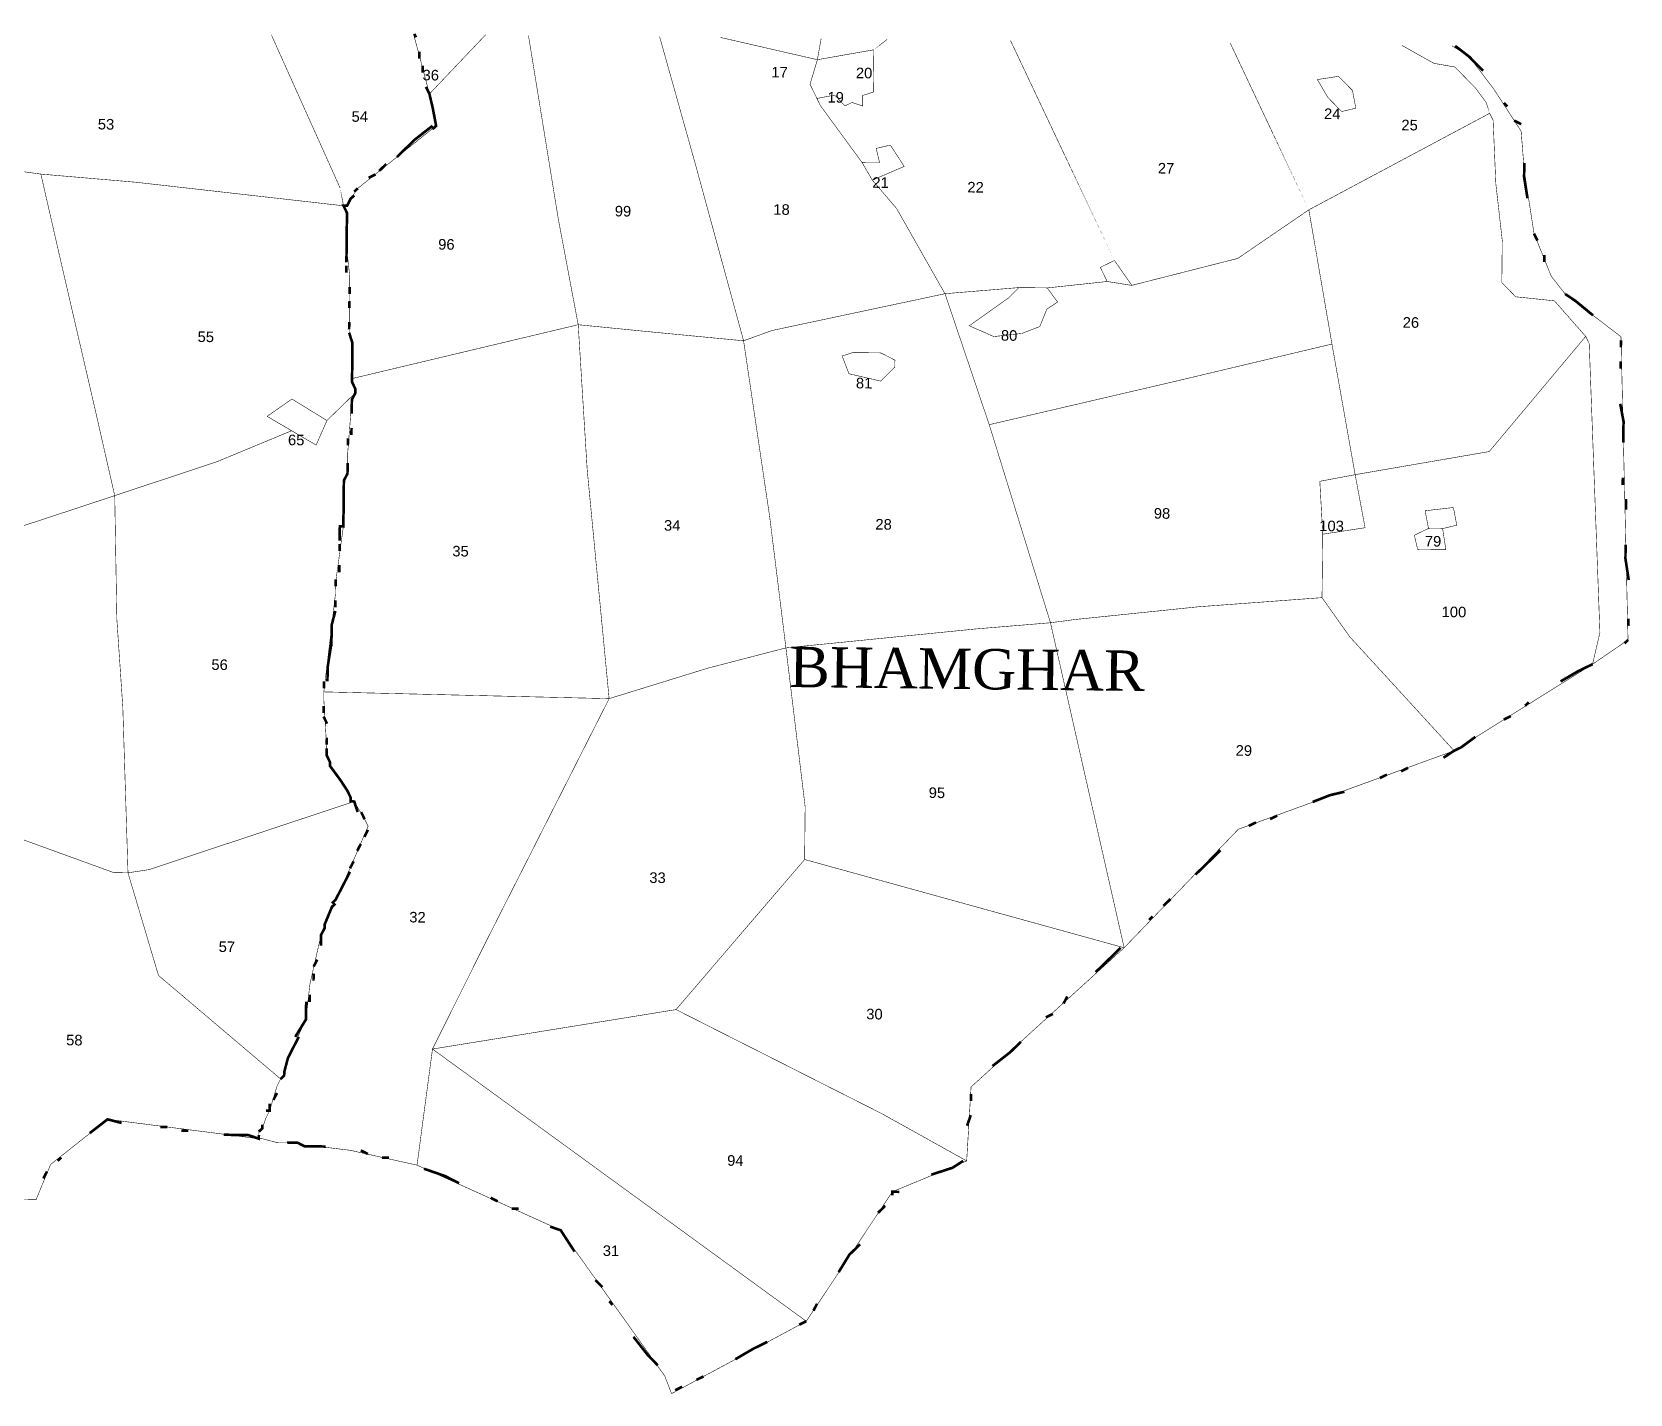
# Model space of a CAD drawing. Header units: metres. Extents: x 301380 to 306099, y 1982558 to 1991216.
# Drawn here: x 304280 to 306099, y 1989612 to 1991163 of the extents above; entities that cross this region are included whole.
import ezdxf

# ---------------------------------------------------------------- set-up
doc = ezdxf.new("R2010")
doc.units = ezdxf.units.M
for name, color, linetype in [('SURVEY NO.', 7, 'Continuous'), ('SURVEY PLOT BOUNDARY', 35, 'Continuous'), ('VILLAGE BOUNDARY', 212, 'Continuous'), ('VILLAGE NAME', 3, 'Continuous')]:
    doc.layers.add(name, color=color, linetype=linetype)
doc.styles.add('PDF Arial', font='arial.ttf')

# ---------------------------------------------------------------- blocks, each defined once
blk = doc.blocks.new('THTU')
at = {"layer": 'SURVEY PLOT BOUNDARY', "lineweight": 18, "const_width": 0.602}
blk.add_lwpolyline([(305896.8, 1991146.8), (305916.2, 1991134.5), (305943.9, 1991098.1), (305975.4, 1991049.6), (305978.9, 1991005.4), (305990.1, 1990933), (306009.6, 1990884.7), (306025.4, 1990864.4), (306089.1, 1990815.6), (306097.1, 1990470.4), (306056.7, 1990442.8), (306065.1, 1990478.8), (306052.9, 1990807.9), (306048.9, 1990816), (306013.3, 1990856.5), (305969.2, 1990861.1), (305953.4, 1990877.3), (305953.9, 1990925.4), (305946.6, 1990989.7), (305943.5, 1991062), (305939.6, 1991070), (305733.7, 1990960.1), (305652.8, 1990904.8), (305532.1, 1990874.1), (305512.4, 1990902.4), (305496.3, 1990894.6), (305504.1, 1990878.5), (305435.8, 1990871.2), (305403.7, 1990871.6), (305319.4, 1990864.6), (305264.4, 1990961.5), (305236.7, 1990993.9), (305273, 1991009.5), (305257.2, 1991033.8), (305241.1, 1991030), (305244.9, 1991013.9), (305224.9, 1991014.1), (305177.5, 1991078.8), (305173.6, 1991086.9), (305193.7, 1991090.7), (305205.6, 1991078.5), (305213.6, 1991082.4), (305225.6, 1991078.3), (305225.7, 1991090.3), (305237.8, 1991094.2), (305238.4, 1991142.3), (305174.1, 1991131), (305165.7, 1991103), (305173.6, 1991086.9), (305177.5, 1991078.8), (305224.9, 1991014.1), (305236.7, 1990993.9), (305264.4, 1990961.5), (305319.4, 1990864.6), (305122.4, 1990822.7), (305090.1, 1990811), (305036.3, 1991008.2), (304994.5, 1991157.2), (305036.3, 1991008.2), (305090.1, 1990811), (304994, 1990820.2), (304901.8, 1990829.3), (304644.4, 1990768), (304644.8, 1990808.1), (304641, 1990820.2), (304641.7, 1990884.4), (304638.1, 1990916.5), (304638.5, 1990956.7), (304634.6, 1990964.7), (304398.2, 1990991.5), (304290, 1991000.8), (304129.8, 1991022.7)], dxfattribs=at)
for points in [[(304551.2, 1991162.3), (304556.5, 1991150.2), (304630.8, 1990984.8), (304556.5, 1991150.2)], [(304732.4, 1991092), (304796.5, 1991159.5), (304732.4, 1991092), (304720.8, 1991136.3), (304714.2, 1991160.4), (304720.8, 1991136.3)], [(304879.1, 1990949.9), (304901.8, 1990829.3), (304879.1, 1990949.9), (304845.1, 1991158.9)], [(305174.1, 1991131), (305178.4, 1991155.1), (305174.1, 1991131), (305063.6, 1991156.4)], [(305174.1, 1991131), (305238.4, 1991142.3), (305237.8, 1991094.2), (305225.7, 1991090.3), (305225.6, 1991078.3), (305213.6, 1991082.4), (305205.6, 1991078.5), (305193.7, 1991090.7), (305173.6, 1991086.9), (305165.7, 1991103)], [(305238.4, 1991142.3), (305253.6, 1991154.2)], [(305512.4, 1990902.4), (305394.1, 1991152.6)], [(305733.7, 1990960.1), (305644.3, 1991149.7)], [(305939.6, 1991070), (305935.7, 1991082.1), (305923.8, 1991098.3), (305900, 1991122.7), (305876, 1991126.9), (305839.5, 1991147.4), (305876, 1991126.9), (305900, 1991122.7), (305923.8, 1991098.3), (305935.7, 1991082.1)], [(305771.1, 1991072), (305787.2, 1991075.8), (305783.4, 1991095.9), (305767.5, 1991112.1), (305743.4, 1991108.4), (305755.2, 1991088.2)], [(305771.1, 1991072), (305755.2, 1991088.2), (305743.4, 1991108.4), (305767.5, 1991112.1), (305783.4, 1991095.9), (305787.2, 1991075.8)], [(304630.8, 1990984.8), (304634.6, 1990964.7), (304638.6, 1990964.7), (304642.7, 1990972.7), (304650.9, 1990984.6), (304740, 1991055.8), (304732.4, 1991092), (304740, 1991055.8), (304650.9, 1990984.6), (304642.7, 1990972.7), (304638.6, 1990964.7), (304634.6, 1990964.7)], [(305733.7, 1990960.1), (305939.6, 1991070), (305943.5, 1991062), (305946.6, 1990989.7), (305953.9, 1990925.4), (305953.4, 1990877.3), (305969.2, 1990861.1), (306013.3, 1990856.5), (306048.9, 1990816), (305939.1, 1990684.9), (305786.4, 1990658.6), (305760, 1990807.3)], [(305224.9, 1991014.1), (305244.9, 1991013.9), (305241.1, 1991030), (305257.2, 1991033.8), (305273, 1991009.5), (305236.7, 1990993.9)], [(304351.2, 1990735.3), (304374.1, 1990634.7), (304233.1, 1990588.2), (304189.5, 1990628.8), (304197.6, 1990636.8), (304193.8, 1990656.9), (304198.1, 1990680.9), (304178.2, 1990693.2), (304166.2, 1990693.3), (304155.5, 1990813.8), (304137.2, 1990966.5), (304129.8, 1991022.7), (304290, 1991000.8), (304313, 1990900.2)], [(304648.2, 1990751.9), (304615.7, 1990720.2), (304575.9, 1990744.7), (304547.6, 1990725), (304575.5, 1990708.6), (304490.9, 1990673.5), (304374.1, 1990634.7), (304351.2, 1990735.3), (304313, 1990900.2), (304290, 1991000.8), (304398.2, 1990991.5), (304634.6, 1990964.7), (304638.5, 1990956.7), (304638.1, 1990916.5), (304641.7, 1990884.4), (304641, 1990820.2), (304644.8, 1990808.1), (304644.3, 1990764)], [(305532.1, 1990874.1), (305652.8, 1990904.8), (305733.7, 1990960.1), (305760, 1990807.3), (305583, 1990765.2), (305369.8, 1990715.5), (305319.4, 1990864.6), (305403.7, 1990871.6), (305391.6, 1990859.7), (305347.1, 1990828.1), (305375, 1990815.8), (305407.1, 1990819.4), (305427.3, 1990827.2), (305435.5, 1990847.2), (305447.7, 1990855.1), (305435.8, 1990871.2), (305504.1, 1990878.5)], [(305512.4, 1990902.4), (305532.1, 1990874.1), (305504.1, 1990878.5), (305496.3, 1990894.6)], [(305435.8, 1990871.2), (305447.7, 1990855.1), (305435.5, 1990847.2), (305427.3, 1990827.2), (305407.1, 1990819.4), (305375, 1990815.8), (305347.1, 1990828.1), (305391.6, 1990859.7), (305403.7, 1990871.6)], [(305090.1, 1990811), (305122.4, 1990822.7), (305319.4, 1990864.6), (305369.8, 1990715.5), (305439.5, 1990490), (305355.1, 1990483), (305138.3, 1990461.4), (305119.9, 1990610.1)], [(304912, 1990664.6), (304937, 1990403.6), (304612.2, 1990411.3), (304625.5, 1990523.5), (304625.6, 1990535.5), (304634.4, 1990599.6), (304635, 1990651.8), (304639.1, 1990659.8), (304639.4, 1990683.8), (304644.1, 1990744), (304648.2, 1990751.9), (304644.3, 1990764), (304644.4, 1990768), (304901.8, 1990829.3)], [(305049.7, 1990438.4), (304937, 1990403.6), (304912, 1990664.6), (304901.8, 1990829.3), (304994, 1990820.2), (305090.1, 1990811), (305119.9, 1990610.1), (305138.3, 1990461.4)], [(306048.9, 1990816), (306052.9, 1990807.9), (306065.1, 1990478.8), (306056.7, 1990442.8), (305899.1, 1990344.3), (305780.2, 1990474.1), (305748.7, 1990518.6), (305749.5, 1990590.8), (305797.7, 1990598.2), (305786.4, 1990658.6), (305939.1, 1990684.9)], [(305246.1, 1990765.1), (305262.3, 1990781), (305262.4, 1990789), (305246.4, 1990797.2), (305214.3, 1990797.6), (305202.3, 1990793.7), (305210.1, 1990773.5)], [(305246.1, 1990765.1), (305210.1, 1990773.5), (305202.3, 1990793.7), (305214.3, 1990797.6), (305246.4, 1990797.2), (305262.4, 1990789), (305262.3, 1990781)], [(305369.8, 1990715.5), (305583, 1990765.2), (305760, 1990807.3), (305786.4, 1990658.6), (305746.2, 1990651), (305749.5, 1990590.8), (305748.7, 1990518.6), (305608.1, 1990508.2), (305467.6, 1990493.7), (305439.5, 1990490)], [(304644.1, 1990744), (304639.4, 1990683.8), (304639.1, 1990659.8), (304635, 1990651.8), (304634.4, 1990599.6), (304625.6, 1990535.5), (304625.5, 1990523.5), (304612.2, 1990411.3), (304612.1, 1990403.3), (304615.5, 1990347.1), (304615.4, 1990339.1), (304619.2, 1990327), (304639, 1990298.7), (304642.8, 1990286.6), (304646.8, 1990286.5), (304530.1, 1990247.8), (304413.3, 1990209), (304389.2, 1990205.3), (304383.3, 1990393.9), (304376.5, 1990494.3), (304374.1, 1990634.7), (304490.9, 1990673.5), (304575.5, 1990708.6), (304603.4, 1990692.3), (304615.7, 1990720.2), (304648.2, 1990751.9)], [(304615.7, 1990720.2), (304603.4, 1990692.3), (304547.6, 1990725), (304575.9, 1990744.7)], [(305746.2, 1990651), (305786.4, 1990658.6), (305797.7, 1990598.2), (305749.5, 1990590.8)], [(304389.2, 1990205.3), (304373.1, 1990205.5), (304213.3, 1990263.5), (304193.4, 1990275.7), (304173.6, 1990296), (304102.5, 1990393.1), (304102.6, 1990397.1), (304163.6, 1990468.7), (304208.2, 1990516.3), (304233.1, 1990588.2), (304374.1, 1990634.7), (304376.5, 1990494.3), (304383.3, 1990393.9)], [(305866.1, 1990617.5), (305869.9, 1990597.4), (305853.8, 1990589.6), (305857.6, 1990573.5), (305889.7, 1990573.1), (305886, 1990597.2), (305902.1, 1990601.1), (305898.3, 1990621.2)], [(305866.1, 1990617.5), (305898.3, 1990621.2), (305902.1, 1990601.1), (305886, 1990597.2), (305869.9, 1990597.4)], [(305869.9, 1990597.4), (305886, 1990597.2), (305889.7, 1990573.1), (305857.6, 1990573.5), (305853.8, 1990589.6)], [(305439.5, 1990490), (305467.6, 1990493.7), (305608.1, 1990508.2), (305748.7, 1990518.6), (305780.2, 1990474.1), (305899.1, 1990344.3), (305653.4, 1990254.9), (305523.4, 1990120)], [(305439.5, 1990490), (305523.4, 1990120), (305159.6, 1990220.5), (305160.2, 1990280.6), (305138.3, 1990461.4), (305355.1, 1990483)], [(305013.2, 1990049.6), (304735.9, 1990004.7), (304797.5, 1990128.3), (304937, 1990403.6), (305049.7, 1990438.4), (305138.3, 1990461.4), (305160.2, 1990280.6), (305159.6, 1990220.5)], [(304937, 1990403.6), (304797.5, 1990128.3), (304735.9, 1990004.7), (304718.3, 1989872.5), (304642.3, 1989889.4), (304606.2, 1989893.8), (304590.2, 1989894), (304582.2, 1989898.1), (304558.1, 1989898.4), (304542.1, 1989902.6), (304538.1, 1989902.6), (304538.2, 1989910.7), (304542.3, 1989914.6), (304546.4, 1989926.6), (304550.5, 1989934.6), (304558.9, 1989962.6), (304563, 1989970.6), (304567, 1989974.5), (304571.3, 1989994.5), (304591.8, 1990038.4), (304596.3, 1990078.5), (304609, 1990134.5), (304613.1, 1990142.5), (304613.1, 1990146.5), (304621.4, 1990166.5), (304625.5, 1990174.5), (304642, 1990210.4), (304662.6, 1990258.3), (304658.6, 1990266.4), (304646.8, 1990286.5), (304642.8, 1990286.6), (304639, 1990298.7), (304619.2, 1990327), (304615.4, 1990339.1), (304615.5, 1990347.1), (304612.1, 1990403.3), (304612.2, 1990411.3)], [(304658.6, 1990266.4), (304662.6, 1990258.3), (304642, 1990210.4), (304625.5, 1990174.5), (304621.4, 1990166.5), (304613.1, 1990146.5), (304613.1, 1990142.5), (304609, 1990134.5), (304596.3, 1990078.5), (304591.8, 1990038.4), (304571.3, 1989994.5), (304567, 1989974.5), (304563, 1989970.6), (304423.9, 1990088.5), (304389.2, 1990205.3), (304413.3, 1990209), (304530.1, 1990247.8), (304646.8, 1990286.5)], [(304213.3, 1990263.5), (304373.1, 1990205.5), (304389.2, 1990205.3), (304423.9, 1990088.5), (304563, 1989970.6), (304558.9, 1989962.6), (304550.5, 1989934.6), (304546.4, 1989926.6), (304542.3, 1989914.6), (304538.2, 1989910.7), (304538.1, 1989902.6), (304365.9, 1989924.7), (304301.1, 1989873.3), (304284.6, 1989833.3), (304164.2, 1989830.7), (304059.9, 1989827.9), (304016.1, 1989856.5), (304129.8, 1989975.6), (304206.9, 1990054.9), (304207.2, 1990079), (304200.2, 1990167.3), (304193.4, 1990275.7)], [(305159.6, 1990220.5), (305523.4, 1990120), (305349.1, 1989961.5), (305344.1, 1989877.3), (305248.5, 1989930.6), (305013.2, 1990049.6)], [(305259.5, 1989842.2), (305161.5, 1989694.8), (304735.9, 1990004.7), (305013.2, 1990049.6), (305248.5, 1989930.6), (305344.1, 1989877.3)], [(305161.5, 1989694.8), (305008.1, 1989612.4), (305000.3, 1989632.5), (304881.9, 1989798.4), (304718.3, 1989872.5), (304735.9, 1990004.7)]]:
    blk.add_lwpolyline(points, close=True, dxfattribs=at)
at = {"layer": 'VILLAGE BOUNDARY', "lineweight": 18, "const_width": 3.01}
for points in [[(304717.1, 1991156.4), (304715.1, 1991160.4)], [(304720.9, 1991140.3), (304720.8, 1991132.2)], [(305900.3, 1991146.7), (305916.2, 1991134.5), (305932.1, 1991118.3)], [(304724.6, 1991116.2), (304724.7, 1991124.2)], [(304735.9, 1991051.8), (304740, 1991055.8), (304736.2, 1991075.9), (304732.4, 1991092), (304728.4, 1991100.1)], [(305955.7, 1991081.9), (305959.7, 1991077.8)], [(304695.4, 1991020.2), (304703.5, 1991028.1), (304715.7, 1991040), (304736, 1991055.8)], [(305967.5, 1991061.7), (305975.5, 1991057.6)], [(304683.3, 1991012.3), (304675.2, 1991004.4)], [(305979, 1991013.4), (305978.8, 1990997.4), (305982.6, 1990973.3)], [(304663.1, 1990996.5), (304671.1, 1991000.4)], [(304646.8, 1990976.6), (304642.7, 1990972.7), (304638.6, 1990964.7), (304634.6, 1990964.7), (304638.5, 1990956.7), (304638.3, 1990936.6)], [(304646.8, 1990980.6), (304650.9, 1990984.6)], [(304637.9, 1990900.5), (304638.3, 1990940.6)], [(305990.1, 1990933), (305994, 1990925)], [(306001.9, 1990908.8), (306001.8, 1990900.8)], [(304637.8, 1990896.5), (304637.7, 1990888.5)], [(304641.6, 1990872.4), (304641.5, 1990864.4)], [(304641.3, 1990848.3), (304641.4, 1990856.3)], [(306025.4, 1990864.4), (306037.4, 1990856.3), (306057.2, 1990840)], [(304641, 1990824.2), (304641.1, 1990832.3)], [(304643.9, 1990727.9), (304644.1, 1990744), (304648.2, 1990751.9), (304648.2, 1990755.9), (304644.3, 1990764), (304644.8, 1990808.1), (304641, 1990820.2)], [(306089, 1990811.5), (306088.9, 1990803.5)], [(306088.7, 1990787.5), (306088.6, 1990779.4)], [(306088.2, 1990739.3), (306092, 1990719.2), (306091.7, 1990695.2)], [(304643.7, 1990711.9), (304643.6, 1990703.8)], [(304639.5, 1990691.9), (304639.6, 1990699.9)], [(304634.6, 1990619.7), (304635, 1990651.8), (304639.1, 1990659.8), (304639.3, 1990671.8)], [(306091.2, 1990655), (306091.1, 1990647)], [(306094.9, 1990630.9), (306094.8, 1990618.9)], [(304630.2, 1990583.6), (304630.4, 1990599.7), (304634.4, 1990599.6), (304634.7, 1990623.7)], [(304630.2, 1990579.6), (304630.1, 1990571.6)], [(306094.3, 1990578.8), (306094.2, 1990562.7), (306097.9, 1990538.6)], [(304625.6, 1990531.5), (304625.7, 1990539.6)], [(304629.9, 1990555.6), (304629.8, 1990547.5)], [(304625.3, 1990503.5), (304621.1, 1990487.5), (304620.8, 1990463.4)], [(304625.3, 1990507.5), (304625.4, 1990515.5)], [(306097.4, 1990494.5), (306097.3, 1990486.5)], [(304616.3, 1990423.3), (304616.5, 1990439.4), (304620.9, 1990467.4)], [(306097.1, 1990470.4), (306093, 1990466.5)], [(306056.7, 1990442.8), (306040.5, 1990435), (306020.3, 1990423.2)], [(304612.3, 1990423.4), (304612.2, 1990415.3)], [(304612, 1990395.3), (304611.9, 1990387.3)], [(305984, 1990399.5), (305979.9, 1990395.5)], [(304615.8, 1990375.2), (304611.9, 1990383.2)], [(305963.7, 1990383.7), (305955.7, 1990379.8)], [(304615.5, 1990351.1), (304615.6, 1990359.1)], [(305923.3, 1990360.1), (305907.2, 1990348.2), (305899.1, 1990344.3), (305887, 1990336.4)], [(304650.7, 1990274.5), (304646.8, 1990286.5), (304642.8, 1990286.6), (304642.9, 1990290.6), (304639, 1990298.7), (304631.1, 1990310.8), (304619.2, 1990327), (304619.3, 1990331), (304615.4, 1990339.1), (304615.5, 1990347.1)], [(305846.7, 1990324.9), (305838.6, 1990320.9)], [(305822.6, 1990317.1), (305814.5, 1990313.2)], [(305774.2, 1990297.6), (305758.1, 1990293.8), (305738, 1990286)], [(304654.7, 1990274.4), (304658.6, 1990266.4)], [(305697.7, 1990270.4), (305689.6, 1990266.5)], [(304662.5, 1990254.3), (304658.4, 1990246.3)], [(305673.5, 1990262.7), (305665.4, 1990258.7)], [(304650.2, 1990230.3), (304654.3, 1990238.3)], [(305633, 1990231), (305620.9, 1990219.1), (305604.6, 1990203.3)], [(304642, 1990210.4), (304646.1, 1990218.4)], [(304641.9, 1990206.4), (304633.7, 1990190.4), (304625.5, 1990174.5), (304621.4, 1990170.5)], [(305576.2, 1990175.5), (305568.1, 1990167.6)], [(304608.8, 1990122.5), (304609, 1990134.5), (304613.1, 1990142.5), (304613.1, 1990146.5), (304621.4, 1990166.5), (304625.4, 1990170.4)], [(305555.9, 1990155.7), (305551.9, 1990151.7)], [(305519.4, 1990120), (305507.3, 1990108.1), (305491, 1990092.3)], [(304604.7, 1990106.5), (304600.5, 1990098.5)], [(304600.4, 1990082.5), (304600.5, 1990090.5)], [(304596.1, 1990058.4), (304596.2, 1990066.5)], [(304592.1, 1990058.5), (304591.8, 1990038.4), (304579.6, 1990018.5)], [(305458.6, 1990064.5), (305454.5, 1990056.6)], [(305442.3, 1990044.7), (305434.3, 1990040.7)], [(304563, 1989970.6), (304567, 1989974.5), (304567.1, 1989978.5), (304571.3, 1989994.5), (304583.6, 1990018.5)], [(305405.9, 1990013), (305393.7, 1990001.1), (305373.5, 1989985.3)], [(304546.5, 1989934.6), (304550.5, 1989934.6), (304550.6, 1989942.6)], [(304558.8, 1989954.6), (304554.7, 1989946.6)], [(305349, 1989953.5), (305348.9, 1989945.4)], [(304381.9, 1989920.5), (304365.9, 1989924.7), (304345.6, 1989908.9)], [(305348.7, 1989929.4), (305344.6, 1989917.4)], [(304434, 1989915.9), (304426, 1989916)], [(304458, 1989911.6), (304450, 1989911.7)], [(304538.2, 1989906.7), (304538.1, 1989902.6), (304526.1, 1989906.8), (304498.1, 1989907.1)], [(304538.2, 1989910.7), (304542.3, 1989914.6), (304542.3, 1989918.6)], [(304614.2, 1989893.7), (304590.2, 1989894), (304582.2, 1989898.1), (304570.2, 1989898.3)], [(304662.3, 1989885.2), (304654.3, 1989889.3)], [(304297, 1989865.3), (304292.9, 1989857.3)], [(304313.2, 1989881.2), (304309.2, 1989877.2)], [(304686.3, 1989880.9), (304678.3, 1989881)], [(304766.2, 1989851.9), (304750.2, 1989860.1), (304726.3, 1989868.4)], [(305340.1, 1989877.3), (305328, 1989869.5), (305303.8, 1989861.7)], [(304810.1, 1989831.3), (304802.1, 1989835.4)], [(305267.5, 1989842.1), (305259.5, 1989842.2), (305259.4, 1989838.1)], [(304834, 1989823), (304826, 1989823.1)], [(305251.3, 1989826.2), (305243.2, 1989818.3)], [(304897.7, 1989774.1), (304889.8, 1989786.2), (304881.9, 1989798.4), (304869.9, 1989802.5)], [(305222.7, 1989782.4), (305210.5, 1989770.5), (305198.3, 1989750.6)], [(304929.3, 1989733.6), (304921.4, 1989741.7)], [(304941.1, 1989713.4), (304937.1, 1989717.5)], [(305173.8, 1989714.8), (305169.7, 1989706.8)], [(305161.5, 1989694.8), (305153.4, 1989690.9)], [(304992.4, 1989644.6), (304980.6, 1989656.8), (304964.7, 1989677.1)], [(305117.1, 1989671.3), (305101, 1989663.4), (305080.8, 1989651.6)], [(305044.5, 1989632), (305036.4, 1989628.1)], [(305020.2, 1989620.2), (305012.2, 1989616.3)]]:
    blk.add_lwpolyline(points, dxfattribs=at)
at = {"layer": 'SURVEY NO.', "char_height": 12.03, "attachment_point": 7, "rotation": 359.339, "style": 'PDF Arial'}
for s, insert in [('17', (305121.7, 1991110.9)), ('20', (305217.9, 1991109.8)), ('36', (304724.5, 1991107.4)), ('19', (305185.5, 1991082.1)), ('54', (304643.7, 1991060.2)), ('24', (305750.9, 1991063.5)), ('53', (304354.8, 1991051.5)), ('25', (305839, 1991050.5)), ('27', (305561.7, 1991001.5)), ('21', (305236.6, 1990985.2)), ('22', (305344.8, 1990979.9)), ('99', (304943.4, 1990952.5)), ('18', (305123.9, 1990954.4)), ('96', (304742.3, 1990914.7)), ('26', (305840.5, 1990825.8)), ('55', (304468.4, 1990809.5)), ('80', (305383, 1990811)), ('81', (305217.9, 1990756.7)), ('65', (304571.3, 1990692)), ('98', (305557.1, 1990608.4)), ('34', (304999.4, 1990594.7)), ('28', (305240.1, 1990596)), ('103', (305745.5, 1990594.2)), ('35', (304758.4, 1990565.4)), ('79', (305865.7, 1990576.7)), ('100', (305884.8, 1990496.3)), ('56', (304484.1, 1990436.2)), ('29', (305650.3, 1990338.5)), ('95', (305300.8, 1990290.4)), ('33', (304982.7, 1990193.7)), ('32', (304709.4, 1990148.7)), ('57', (304492.4, 1990115.1)), ('30', (305229.7, 1990038.4)), ('58', (304318.7, 1990008.8)), ('94', (305071.3, 1989871.7)), ('31', (304929.7, 1989769))]:
    blk.add_mtext(s, dxfattribs=dict(at, insert=insert))
at = {"layer": 'VILLAGE NAME', "insert": (305141.8, 1990416.2), "char_height": 45.948, "width": 389.691, "attachment_point": 7, "rotation": 359.339, "style": 'PDF Arial'}
blk.add_mtext('{\\fTimes New Roman|b0|i0|c0|p18;BHAMGHAR}', dxfattribs=at)

msp = doc.modelspace()

# ---------------------------------------------------------------- block references
msp.add_blockref('THTU', (0, 0))

doc.saveas('drawing.dxf')
